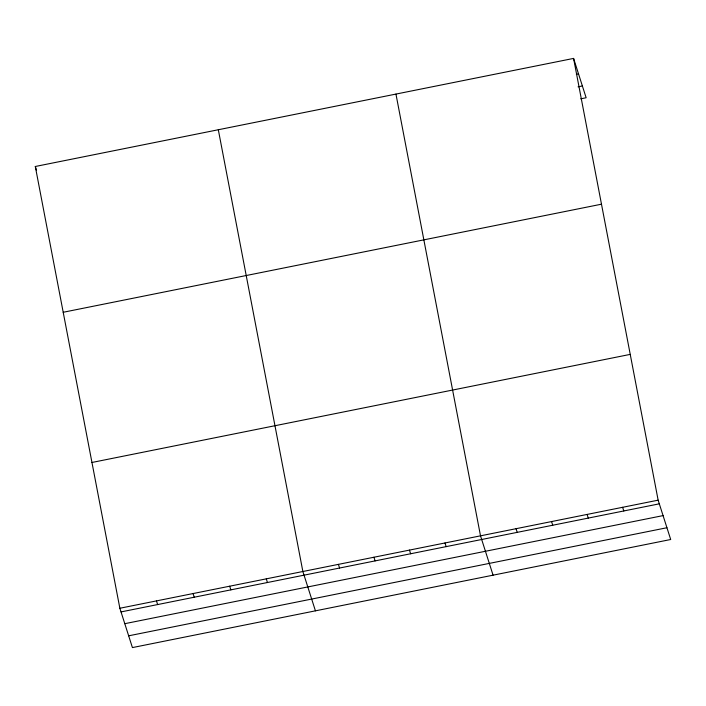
<?xml version="1.0" encoding="UTF-8"?>
<svg xmlns="http://www.w3.org/2000/svg" width="706" height="706" viewBox="0 0 706 706"><rect width="100%" height="100%" fill="white"/><g stroke="black" fill="none" stroke-linecap="round" stroke-linejoin="round"><path stroke-width="1.06" d="M573.581 58.413L658.142 500.166L670.7 539.508L132.419 647.587L119.861 608.254L35.3 166.492L573.581 58.413L586.139 97.746L580.756 98.831M576.361 74.28L578.514 73.848M578.073 86.838L582.379 85.973M63.205 312.273L601.494 204.193M91.956 462.474L630.237 354.386M119.861 608.254L658.142 500.166M121.026 611.917L659.316 503.828M124.785 623.689L663.075 515.601M128.66 635.815L666.941 527.735M622.621 507.305L623.786 510.967M587.092 514.436L588.266 518.098M551.562 521.566L552.736 525.229M516.042 528.706L517.207 532.368M493.07 575.169L480.512 535.836L395.951 94.083M444.983 542.967L446.157 546.629M409.462 550.106L410.627 553.769M373.933 557.237L375.098 560.899M338.403 564.368L339.577 568.03M315.432 610.84L302.874 571.507L218.313 129.745M266.277 578.849L267.442 582.512M229.671 586.201L230.844 589.863M193.065 593.552L194.238 597.214M35.3 166.492L36.465 170.155M156.467 600.903L157.632 604.565"/></g></svg>
